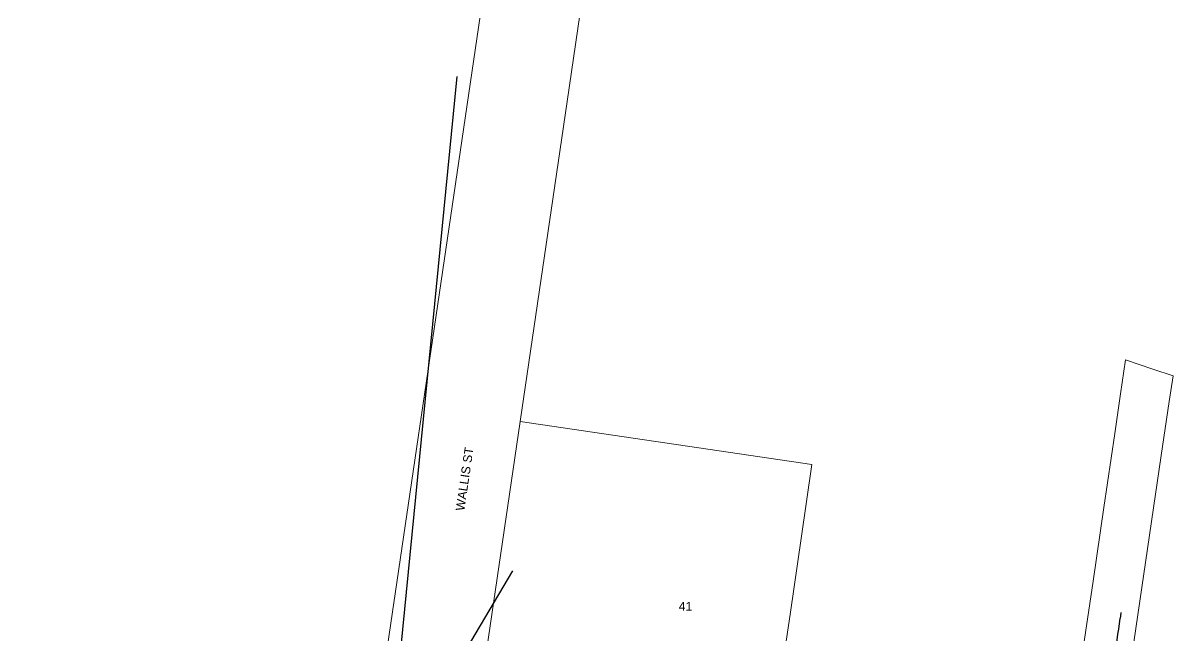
# Model space of a CAD drawing. Header units: metres. Extents: x 259983 to 262112, y 6265371 to 6267114.
# Drawn here: x 261013.4 to 261248.6, y 6266391.1 to 6266516.4 of the extents above; entities that cross this region are included whole.
import ezdxf

# ---------------------------------------------------------------- set-up
doc = ezdxf.new("R2010")
doc.units = ezdxf.units.M
doc.linetypes.add('Cable Exist OH', pattern=[1, 1, 0])
doc.layers.add('Cadastre Land Parcels_SP_EXT', color=9, linetype='Continuous', lineweight=5)
doc.layers.add('Cadastre Roads_SP_EXT', color=9, linetype='Continuous', lineweight=5)
doc.layers.add('Mains_LV_EXT', color=7, linetype='Continuous')
doc.layers.add('Services_SP_EXT', color=7, linetype='Continuous')
doc.styles.get("Standard").update_dxf_attribs({"font": 'arial.ttf'})

msp = doc.modelspace()

# ---------------------------------------------------------------- linework, layer by layer
at = {"layer": 'Cadastre Land Parcels_SP_EXT', "linetype": 'Continuous'}
for points in [[(261104.88, 6266503.91), (261111.5, 6266548.97), (261126.07, 6266648.11), (261098.51, 6266652.18), (261098.07, 6266652.25), (260998.2, 6266666.9), (260991.81, 6266623.74), (260985.08, 6266578.34), (260983.37, 6266566.74), (260963.04, 6266429.03), (260958.16, 6266395.45), (261025.83, 6266385.59), (261023.67, 6266370.48), (261083.97, 6266361.7), (261104.88, 6266503.91)], [(261174.78, 6266426.11), (261115.07, 6266434.89), (261107.09, 6266380.63), (261106.21, 6266374.59), (261165.92, 6266365.82), (261168.14, 6266380.89), (261170.36, 6266395.97), (261172.57, 6266411.03), (261174.78, 6266426.11)]]:
    msp.add_lwpolyline(points, close=True, dxfattribs=at)
at = {"layer": 'Cadastre Roads_SP_EXT', "linetype": 'Continuous'}
msp.add_lwpolyline([(261145.98, 6266645.16), (261126.07, 6266648.11), (261111.5, 6266548.97), (261104.88, 6266503.91), (261083.97, 6266361.7), (261081.76, 6266346.63), (261079.54, 6266331.55), (261077.32, 6266316.47), (261075.11, 6266301.39), (261072.89, 6266286.31), (261084.56, 6266285.03), (261092.91, 6266284.12), (261099.55, 6266329.33), (261101.78, 6266344.43), (261103.99, 6266359.51), (261106.21, 6266374.59), (261107.09, 6266380.63), (261115.07, 6266434.89), (261123.93, 6266495.22), (261124.69, 6266500.37), (261129.09, 6266530.29), (261132.8, 6266555.53), (261145.98, 6266645.16)], close=True, dxfattribs=at)
msp.add_lwpolyline([(261239.05, 6266379.1), (261241.45, 6266395.38), (261243.84, 6266411.67), (261246.24, 6266427.96), (261247.86, 6266439.02), (261248.63, 6266444.25), (261248.63, 6266444.25), (261244.52, 6266445.64), (261238.94, 6266447.53), (261237.91, 6266440.56), (261236.72, 6266432.45), (261234.5, 6266417.36), (261232.28, 6266402.28), (261230.07, 6266387.21)], dxfattribs=at)
at = {"layer": 'Mains_LV_EXT', "linetype": 'Cable Exist OH'}
msp.add_lwpolyline([(261233.16, 6266363.18), (261238.03, 6266395.89)], dxfattribs=at)
at = {"layer": 'Services_SP_EXT'}
for points in [[(261102.17, 6266505.43), (261087.93, 6266361.21)], [(261113.51, 6266404.37), (261087.93, 6266361.21)]]:
    msp.add_lwpolyline(points, dxfattribs=at)

# ---------------------------------------------------------------- texts
at = {"layer": 'Cadastre Land Parcels_SP_EXT'}
msp.add_text('41', height=1.8, dxfattribs=at).set_placement((261147.52, 6266396.24))
at = {"layer": 'Cadastre Roads_SP_EXT'}
msp.add_text('WALLIS ST', height=1.8, rotation=81.6373, dxfattribs=at).set_placement((261103.67, 6266416.55))

doc.saveas('drawing.dxf')
